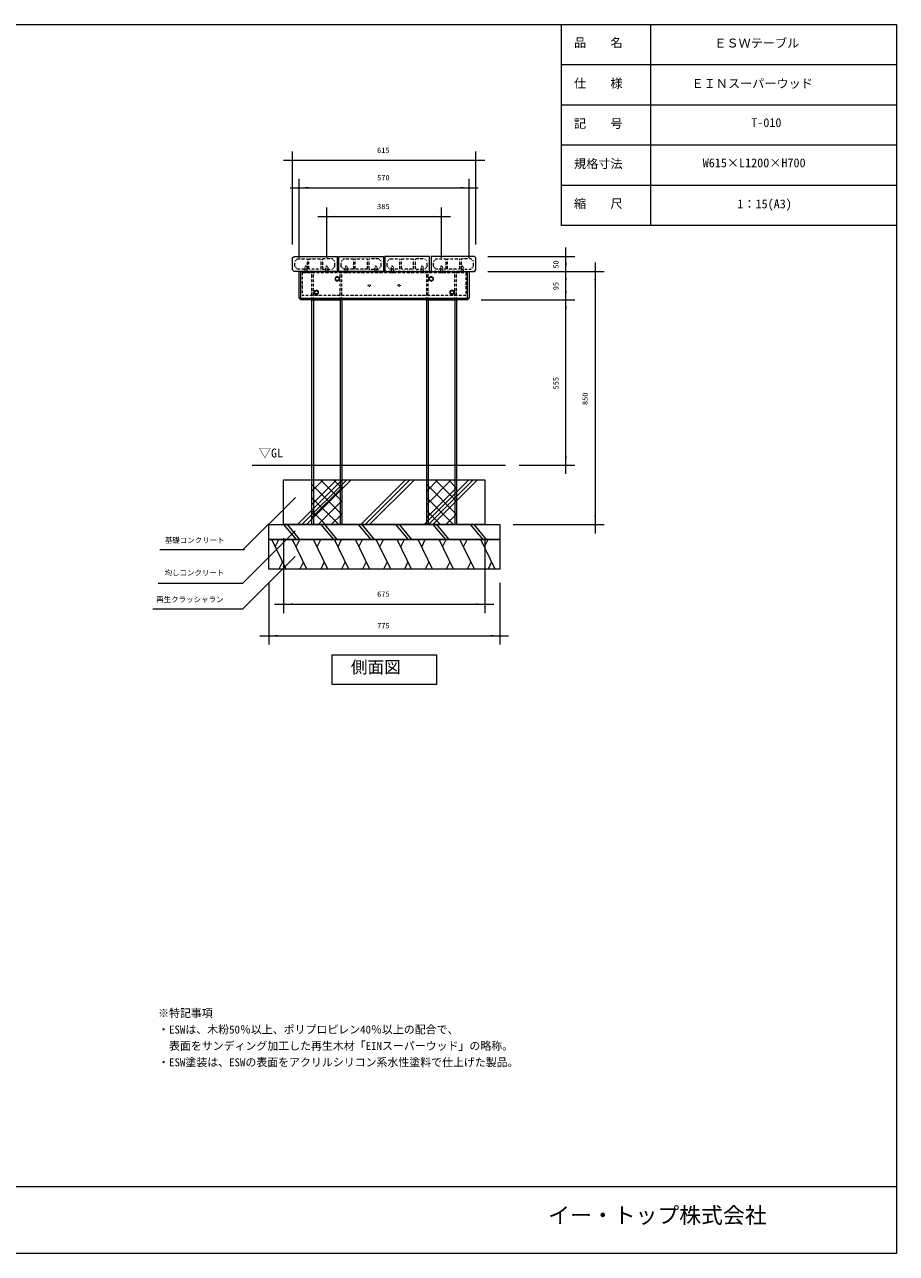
# Model space of a CAD drawing. Units: millimetres, scale not verified. Extents: x -2925 to 2925, y -2062 to 2062.
# Drawn here: x 0 to 2925, y -2062 to 2062 of the extents above; entities that cross this region are included whole.
import ezdxf
from ezdxf.enums import TextEntityAlignment as Align

# ---------------------------------------------------------------- set-up
doc = ezdxf.new("R2010")
doc.units = ezdxf.units.MM
doc.header["$LTSCALE"] = 10
doc.linetypes.add('USER5', pattern=[0.208282, 0.069427, -0.138855])
doc.layers.add('0-1_IMPORTED', color=30, linetype='Continuous', lineweight=18)
doc.styles.add('ＭＳ ゴシック', font='')
doc.styles.get('ＭＳ ゴシック').set_extended_font_data('MS Gothic')

msp = doc.modelspace()

# ---------------------------------------------------------------- linework, layer by layer
at = {"layer": '0-1_IMPORTED'}
for p, q in [((1800, 2062.5), (1800, 1387.5)), ((2100, 2062.5), (2100, 1387.5)), ((2925, 1927.5), (1800, 1927.5)), ((2925, 1792.5), (1800, 1792.5)), ((2925, 1657.5), (1800, 1657.5)), ((2925, 1522.5), (1800, 1522.5)), ((2925, 1387.5), (1800, 1387.5)), ((926.5, 1139), (926.5, 1234)), ((1486.5, 1139), (1486.5, 1234)), ((921.5, 1144), (1491.5, 1144)), ((969, 1139), (969, 384)), ((1059, 1139), (1059, 384)), ((1354, 1139), (1354, 384)), ((1444, 1139), (1444, 384)), ((764, 584), (1614, 584)), ((915.87, 384), (1065.87, 534)), ((930.72, 384), (1080.72, 534)), ((945.57, 384), (1095.57, 534)), ((964, 496.13), (1001.87, 534)), ((964, 451.93), (1046.07, 534)), ((1064, 418.34), (964, 518.34)), ((964, 407.74), (1064, 507.74)), ((1064, 462.53), (992.53, 534)), ((1064, 506.73), (1036.73, 534)), ((1128, 384), (1278, 534)), ((1142.85, 384), (1292.85, 534)), ((1157.7, 384), (1307.7, 534)), ((1340.13, 384), (1490.13, 534)), ((1349, 496.13), (1386.87, 534)), ((1349, 451.93), (1431.07, 534)), ((1449, 418.34), (1349, 518.34)), ((1349, 407.74), (1449, 507.74)), ((1354.98, 384), (1504.98, 534)), ((1369.83, 384), (1519.83, 534)), ((1449, 462.53), (1377.53, 534)), ((1449, 506.73), (1421.73, 534)), ((1054.15, 384), (964, 474.15)), ((984.46, 384), (1064, 463.54)), ((1439.15, 384), (1349, 474.15)), ((1369.46, 384), (1449, 463.54)), ((1009.95, 384), (964, 429.95)), ((1028.65, 384), (1064, 419.35)), ((1394.95, 384), (1349, 429.95)), ((1413.65, 384), (1449, 419.35)), ((869, 384), (910.76, 334)), ((880.81, 384), (922.57, 334)), ((965.76, 384), (964, 385.76)), ((994.29, 384), (1036.05, 334)), ((1006.1, 384), (1047.86, 334)), ((1119.57, 384), (1161.33, 334)), ((1131.38, 384), (1173.14, 334)), ((1244.86, 384), (1286.62, 334)), ((1256.67, 384), (1298.43, 334)), ((1350.76, 384), (1349, 385.76)), ((1370.14, 384), (1411.9, 334)), ((1381.95, 384), (1423.71, 334)), ((1495.43, 384), (1537.19, 334)), ((1507.24, 384), (1549, 334)), ((877.25, 234), (829, 334)), ((841.06, 309), (853.12, 334)), ((947.44, 234), (899.19, 334)), ((911.26, 309), (923.32, 334)), ((1017.64, 234), (969.39, 334)), ((981.45, 309), (993.51, 334)), ((1087.83, 234), (1039.58, 334)), ((1051.65, 309), (1063.71, 334)), ((1158.03, 234), (1109.78, 334)), ((1121.84, 309), (1133.9, 334)), ((1228.22, 234), (1179.97, 334)), ((1192.04, 309), (1204.1, 334)), ((1298.42, 234), (1250.17, 334)), ((1262.23, 309), (1274.29, 334)), ((1368.61, 234), (1320.36, 334)), ((1332.43, 309), (1344.49, 334)), ((1438.8, 234), (1390.56, 334)), ((1402.62, 309), (1414.68, 334)), ((1509, 234), (1460.75, 334)), ((1472.82, 309), (1484.88, 334)), ((1579, 234), (1530.75, 334)), ((1542.82, 309), (1554.88, 334)), ((865.18, 259), (853.12, 234)), ((935.38, 259), (923.32, 234)), ((1005.57, 259), (993.51, 234)), ((1075.77, 259), (1063.71, 234)), ((1145.96, 259), (1133.9, 234)), ((1216.16, 259), (1204.1, 234)), ((1286.35, 259), (1274.29, 234)), ((1356.55, 259), (1344.49, 234)), ((1426.74, 259), (1414.68, 234)), ((1496.94, 259), (1484.88, 234)), ((1566.94, 259), (1554.88, 234)), ((-2925, -1837.5), (2925, -1837.5))]:
    msp.add_line(p, q, dxfattribs=at)
at = {"layer": '0-1_IMPORTED', "color": 1}
for p, q in [((899, 1324), (899, 1637)), ((1514, 1324), (1514, 1637)), ((869, 1607), (899, 1607)), ((899, 1607), (1514, 1607)), ((1514, 1607), (1544, 1607)), ((921.5, 1279), (921.5, 1545)), ((1491.5, 1279), (1491.5, 1545)), ((891.5, 1515), (921.5, 1515)), ((921.5, 1515), (1491.5, 1515)), ((1491.5, 1515), (1521.5, 1515)), ((1014, 1279), (1014, 1448)), ((1399, 1279), (1399, 1448)), ((984, 1418), (1014, 1418)), ((1014, 1418), (1399, 1418)), ((1399, 1418), (1429, 1418)), ((1554, 1284), (1846.23, 1284)), ((1816.23, 1284), (1816.23, 1314)), ((1816.23, 1234), (1816.23, 1284)), ((1816.23, 1234), (1816.23, 1264)), ((1914.26, 1264), (1914.26, 1234)), ((1554, 1234), (1846.23, 1234)), ((1554, 1234), (1846.23, 1234)), ((1554, 1234), (1944.26, 1234)), ((1816.23, 1139), (1816.23, 1234)), ((1816.23, 1204), (1816.23, 1234)), ((1914.26, 1234), (1914.26, 384)), ((1816.23, 1139), (1816.23, 1169)), ((1531.5, 1139), (1846.23, 1139)), ((1531.5, 1139), (1846.23, 1139)), ((1816.23, 584), (1816.23, 1139)), ((1816.23, 1109), (1816.23, 1139)), ((1659, 584), (1846.23, 584)), ((1816.23, 554), (1816.23, 584)), ((733.88, 300.48), (908.88, 475.48)), ((1639, 384), (1944.26, 384)), ((1914.26, 384), (1914.26, 354)), ((869, 339), (869, 87)), ((1544, 339), (1544, 87)), ((454, 300.48), (738, 300.48)), ((819, 189), (819, -19)), ((1594, 189), (1594, -19)), ((839, 117), (869, 117)), ((869, 117), (1544, 117)), ((1544, 117), (1574, 117)), ((789, 11), (819, 11)), ((819, 11), (1594, 11)), ((1594, 11), (1624, 11))]:
    msp.add_line(p, q, dxfattribs=at)
at = {"layer": '0-1_IMPORTED', "linetype": 'USER5'}
for p, q in [((941.43, 1231), (941.43, 1229)), ((946.57, 1229), (946.57, 1231)), ((964, 1139), (964, 1234)), ((969, 1139), (969, 1234)), ((1011.43, 1231), (1011.43, 1229)), ((1016.57, 1229), (1016.57, 1231)), ((1059, 1139), (1059, 1229)), ((1064, 1139), (1064, 1229)), ((1076.43, 1231), (1076.43, 1229)), ((1081.57, 1229), (1081.57, 1231)), ((1176.43, 1231), (1176.43, 1229)), ((1181.57, 1229), (1181.57, 1231)), ((1231.43, 1231), (1231.43, 1229)), ((1236.57, 1229), (1236.57, 1231)), ((1331.43, 1231), (1331.43, 1229)), ((1336.57, 1229), (1336.57, 1231)), ((1349, 1139), (1349, 1229)), ((1354, 1139), (1354, 1229)), ((1396.43, 1231), (1396.43, 1229)), ((1401.57, 1229), (1401.57, 1231)), ((1444, 1139), (1444, 1234)), ((1449, 1139), (1449, 1234)), ((1466.43, 1231), (1466.43, 1229)), ((1471.57, 1229), (1471.57, 1231))]:
    msp.add_line(p, q, dxfattribs=at)
at = {"layer": '0-1_IMPORTED'}
for points in [[(-2925, 2062.5), (2925, 2062.5), (2925, -2062.5), (-2925, -2062.5)], [(1027, 1284), (1044, 1284), (1049, 1284), (1049, 1279), (1049, 1262), (1049, 1234), (904, 1234), (899, 1239), (899, 1279), (904, 1284)], [(1054, 1234), (1054, 1252.02), (1054, 1279), (1054, 1284), (1059, 1284), (1199, 1284), (1204, 1284), (1204, 1279), (1204, 1252.02), (1204, 1234)], [(1359, 1234), (1359, 1252.02), (1359, 1279), (1359, 1284), (1354, 1284), (1214, 1284), (1209, 1284), (1209, 1279), (1209, 1252.02), (1209, 1234)], [(1386, 1284), (1369, 1284), (1364, 1284), (1364, 1279), (1364, 1262), (1364, 1234), (1509, 1234), (1514, 1239), (1514, 1279), (1509, 1284)], [(921.5, 1234), (1491.5, 1234), (1491.5, 1144), (1486.5, 1139), (926.5, 1139), (921.5, 1144)], [(1049, 1216.5), (1041.5, 1212.75), (1041.5, 1205.25), (1049, 1201.5), (1056.5, 1205.25), (1056.5, 1212.75)], [(1364, 1216.5), (1356.5, 1212.75), (1356.5, 1205.25), (1364, 1201.5), (1371.5, 1205.25), (1371.5, 1212.75)], [(979, 1171.5), (971.5, 1167.75), (971.5, 1160.25), (979, 1156.5), (986.5, 1160.25), (986.5, 1167.75)], [(1434, 1171.5), (1426.5, 1167.75), (1426.5, 1160.25), (1434, 1156.5), (1441.5, 1160.25), (1441.5, 1167.75)], [(964, 1139), (1064, 1139), (1064, 384), (964, 384)], [(1349, 1139), (1449, 1139), (1449, 384), (1349, 384)], [(869, 534), (1544, 534), (1544, 384), (869, 384)], [(819, 384), (1594, 384), (1594, 334), (819, 334)], [(819, 334), (1594, 334), (1594, 234), (819, 234)], [(1031.5, -53.05), (1381.5, -53.05), (1381.5, -153.05), (1031.5, -153.05)]]:
    msp.add_lwpolyline(points, close=True, dxfattribs=at)
at = {"layer": '0-1_IMPORTED', "linetype": 'USER5'}
for points in [[(915, 1276), (948, 1276), (948, 1242), (915, 1242), (907, 1250), (907, 1268)], [(941, 1247), (944, 1254), (947, 1247), (947, 1229), (941, 1229)], [(954, 1276), (994, 1276), (994, 1242), (954, 1242)], [(1033, 1276), (1000, 1276), (1000, 1242), (1033, 1242), (1041, 1250), (1041, 1268)], [(1011, 1247), (1014, 1254), (1017, 1247), (1017, 1229), (1011, 1229)], [(1070, 1276), (1103, 1276), (1103, 1242), (1070, 1242), (1062, 1250), (1062, 1268)], [(1076, 1247), (1079, 1254), (1082, 1247), (1082, 1229), (1076, 1229)], [(1109, 1276), (1149, 1276), (1149, 1242), (1109, 1242)], [(1188, 1276), (1155, 1276), (1155, 1242), (1188, 1242), (1196, 1250), (1196, 1268)], [(1176, 1247), (1179, 1254), (1182, 1247), (1182, 1229), (1176, 1229)], [(1225, 1276), (1258, 1276), (1258, 1242), (1225, 1242), (1217, 1250), (1217, 1268)], [(1231, 1247), (1234, 1254), (1237, 1247), (1237, 1229), (1231, 1229)], [(1264, 1276), (1304, 1276), (1304, 1242), (1264, 1242)], [(1343, 1276), (1310, 1276), (1310, 1242), (1343, 1242), (1351, 1250), (1351, 1268)], [(1331, 1247), (1334, 1254), (1337, 1247), (1337, 1229), (1331, 1229)], [(1380, 1276), (1413, 1276), (1413, 1242), (1380, 1242), (1372, 1250), (1372, 1268)], [(1396, 1247), (1399, 1254), (1402, 1247), (1402, 1229), (1396, 1229)], [(1419, 1276), (1459, 1276), (1459, 1242), (1419, 1242)], [(1498, 1276), (1465, 1276), (1465, 1242), (1498, 1242), (1506, 1250), (1506, 1268)], [(1466, 1247), (1469, 1254), (1472, 1247), (1472, 1229), (1466, 1229)], [(931.5, 1234), (1481.5, 1234), (1481.5, 1229), (931.5, 1229)], [(1481.5, 1234), (931.5, 1234), (931.5, 1154), (1481.5, 1154)]]:
    msp.add_lwpolyline(points, close=True, dxfattribs=at)
at = {"layer": '0-1_IMPORTED', "color": 1}
for points in [[(448, 187.79), (732.4, 187.79), (907.4, 362.79)], [(430, 101.65), (732.4, 101.65), (907.4, 276.65)]]:
    msp.add_lwpolyline(points, dxfattribs=at)
at = {"layer": '0-1_IMPORTED'}
for centre in [(1049, 1209), (1364, 1209), (979, 1164), (1434, 1164)]:
    msp.add_circle(centre, 5.75, dxfattribs=at)
at = {"layer": '0-1_IMPORTED', "linetype": 'USER5'}
for centre in [(1156.5, 1186.5), (1256.5, 1186.5)]:
    msp.add_circle(centre, 3.5, dxfattribs=at)
at = {"layer": '0-1_IMPORTED', "color": 1}
for points in [[(899, 1607), (929, 1609.62), (929, 1604.38)], [(1514, 1607), (1484, 1604.38), (1484, 1609.62)], [(921.5, 1515), (951.5, 1517.62), (951.5, 1512.38)], [(1491.5, 1515), (1461.5, 1512.38), (1461.5, 1517.62)], [(1014, 1418), (1044, 1420.62), (1044, 1415.38)], [(1399, 1418), (1369, 1415.38), (1369, 1420.62)], [(1816.23, 1284), (1818.86, 1254), (1813.61, 1254)], [(1816.23, 1234), (1813.61, 1264), (1818.86, 1264)], [(1816.23, 1234), (1818.86, 1204), (1813.61, 1204)], [(1914.26, 1234), (1916.89, 1204), (1911.64, 1204)], [(1816.23, 1139), (1813.61, 1169), (1818.86, 1169)], [(1816.23, 1139), (1818.86, 1109), (1813.61, 1109)], [(1816.23, 584), (1813.61, 614), (1818.86, 614)], [(1914.26, 384), (1911.64, 414), (1916.89, 414)], [(869, 117), (899, 119.62), (899, 114.38)], [(1544, 117), (1514, 114.38), (1514, 119.62)], [(819, 11), (849, 13.62), (849, 8.38)], [(1594, 11), (1564, 8.38), (1564, 13.62)]]:
    msp.add_solid(points, dxfattribs=at)

# ---------------------------------------------------------------- texts
at = {"layer": '0-1_IMPORTED', "color": 7, "style": 'ＭＳ ゴシック'}
for s, height, p in [('品\u3000\u3000名', 29.85, (1843.3, 1978.04)), ('ＥＳＷテーブル', 29.85, (2314.11, 1976.58)), ('仕\u3000\u3000様', 29.85, (1843.3, 1841.58)), ('ＥＩＮスーパーウッド', 29.85, (2237.68, 1840.87)), ('記\u3000\u3000号', 29.85, (1843.3, 1706.58)), ('T-010', 29.85, (2437.85, 1709.49)), ('615', 17.91, (1182.69, 1626.45)), ('規格寸法', 29.85, (1843.3, 1571.58)), ('W615×L1200×H700', 29.85, (2275.12, 1574.49)), ('570', 17.91, (1182.69, 1534.45)), ('385', 17.91, (1182.69, 1437.45)), ('縮\u3000\u3000尺', 29.85, (1843.3, 1438.04)), ('1：15(A3)', 29.85, (2391.35, 1436.58)), ('▽GL', 29.85, (786, 600.49)), ('基礎コンクリート', 17.91, (470.53, 316.95)), ('均しコンクリート', 17.91, (469.6, 207.66)), ('再生クラッシャラン', 17.91, (441.66, 118.13)), ('675', 17.91, (1182.69, 136.45)), ('775', 17.91, (1182.69, 30.45)), ('側面図', 41, (1094.5, -127.09)), ('※特記事項', 26.87, (447.99, -1277.55)), ('・ESWは、木粉50％以上、ポリプロピレン40％以上の配合で、', 26.87, (447.99, -1332.52)), ('  表面をサンディング加工した再生木材「EINスーパーウッド」の略称。', 26.87, (447.99, -1387.5)), ('・ESW塗装は、ESWの表面をアクリルシリコン系水性塗料で仕上げた製品。', 26.87, (447.99, -1442.47)), ('イー・トップ株式会社', 53.74, (1756.55, -1977.29))]:
    msp.add_text(s, height=height, dxfattribs=at).set_placement(p, align=Align.BOTTOM_LEFT)
for s, p in [('50', (1796.79, 1243.12)), ('95', (1796.79, 1170.62)), ('555', (1796.79, 837.69)), ('850', (1894.82, 785.19))]:
    msp.add_text(s, height=17.91, rotation=90, dxfattribs=at).set_placement(p, align=Align.BOTTOM_LEFT)

doc.saveas('drawing.dxf')
